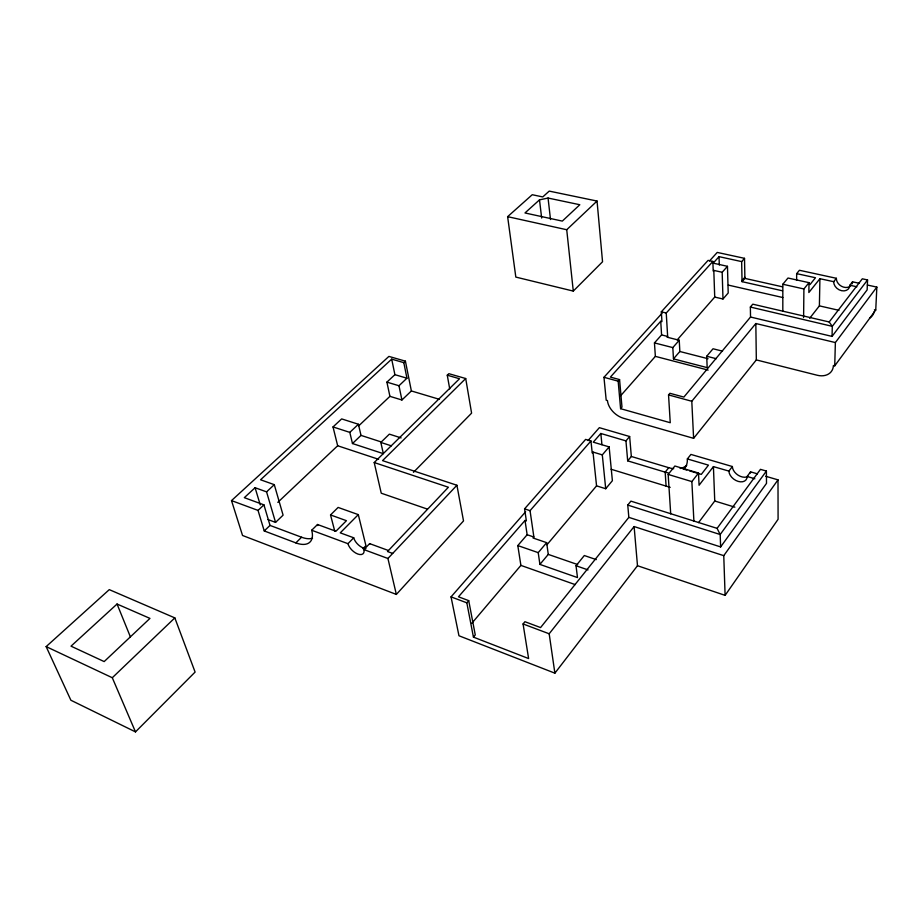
<?xml version="1.0" encoding="UTF-8"?>
<svg xmlns="http://www.w3.org/2000/svg" width="923" height="923" viewBox="0 0 923 923"><rect width="100%" height="100%" fill="white"/><g stroke="black" fill="none" stroke-linecap="round" stroke-linejoin="round"><path stroke-width="1.38" d="M782.819 311.305L782.831 284.249L787.977 278.019L808.998 282.669L808.86 292.51L819.912 278.711L833.688 281.688A8.63 6.865 34.5 0 0 841.568 290.699A8.63 6.865 34.5 0 0 849.887 285.23L852.517 281.815L859.278 283.28M796.618 280.407L796.664 273.635L799.433 270.277L836.353 278.296A8.607 6.865 34.5 0 0 841.499 286.268A8.607 6.865 34.5 0 0 850.521 286.015M803.598 317.57L803.91 288.957L808.998 282.669M809.679 318.273L819.393 305.871L819.912 278.711M748.184 476.337A10.061 6.876 35.7 0 1 738.273 475.287A10.061 6.876 35.7 0 1 732.354 466.53L690.935 454.428L687.358 458.939L687.3 461.546A26.386 17.664 38.7 0 1 684.751 468.169M750.526 317.027L832.05 336.399L832.292 326.338L867.562 279.946L862.301 278.815L829.189 321.977L752.776 304.175L750.364 307.047L750.526 317.027L683.874 397.086L669.913 393.29L668.54 394.917L670.248 422.722L620.591 408.681L618.168 381.176L619.575 379.595L610.38 377.092L660.73 321.285L661.941 321.585L661.33 311.812L708.079 260.378L712.868 261.428L713.214 271.062L713.802 270.393L722.178 272.273L727.462 266.32L713.179 263.147L719.04 256.652L741.642 261.601L744.515 258.336L717.24 252.417L709.499 260.955M662.056 313.255L603.965 377.299L606.203 400.213L607.438 400.559A17.168 11.595 41 0 0 623.256 418.2L693.611 438.333L756.329 359.912L817.201 375.246A17.064 12.841 34.2 0 0 833.388 365.531L834.727 365.854L835.373 342.56L876.85 287.099L867.389 285.045M867.562 279.946L867.147 289.857L832.05 336.399M834.727 365.854L875.742 310.036L876.85 287.099M725.109 595.358L723.759 555.669L634.113 526.548L637.493 565.718L725.109 595.358L778.089 519.291L777.997 479.856L765.64 476.256M723.759 555.669L777.997 479.856M720.632 546.924L766.505 483.375L766.402 471.076L760.46 469.346L717.09 528.36L720.182 534.521L720.632 546.924L628.84 517.365L627.755 505.066L630.917 501.143L717.09 528.36M766.402 471.076L720.182 534.521L627.755 505.066M670.709 513.926L668.171 474.434L674.886 466.011L698.503 473.049L699.08 485.256L713.421 466.611L728.905 471.099A10.084 6.865 35.7 0 0 738.204 481.402A10.084 6.865 35.7 0 0 747.134 476.464L750.549 471.838L757.414 473.845M698.538 522.637L714.748 501.004L713.421 466.611M728.905 471.099L732.354 466.53M525.66 511.734L451.035 596.881L458.962 635.762L554.885 673.167L637.493 565.718M693.9 521.253L691.869 481.587L698.503 473.049M833.688 281.688L836.353 278.296M554.885 673.167L549.173 633.778L634.113 526.548M628.84 517.365L540.578 627.571L524.922 621.71L523.076 623.971L528.614 658.56L473.43 637.124L466.83 602.823L468.711 600.642L458.477 596.8L525.014 520.468L526.375 520.93L524.576 508.85L585.62 439.406L590.951 440.998L592.22 452.951L592.993 452.062L602.304 454.877L609.134 446.894L593.27 442.163L600.827 433.487L625.944 440.882L629.648 436.521L599.35 427.672L588.009 440.606M673.709 468.711A26.294 17.687 38.6 0 1 668.737 467.684L665.171 472.149L666.083 486.098M809.979 284.596L815.482 277.742L796.664 273.635M590.951 440.998L530.044 510.673L533.886 537.024L533.044 538.005L546.647 542.655L538.213 552.646L539.909 564.403L577.486 577.579L576.033 565.753L584.317 555.531L596.27 559.615M693.611 438.333L691.789 401.263L755.833 323.523L835.373 342.56M539.909 564.403L548.274 554.4L546.647 542.655M668.171 472.888A26.386 17.664 38.7 0 1 665.171 472.149L627.686 460.854L631.332 456.481L629.648 436.521M592.993 452.062L596.558 485.856L605.707 488.729L612.387 480.698L609.134 446.894M712.868 261.428L666.244 313.012L667.652 336.445L667.017 337.172L679.236 340.252L672.821 347.602L673.467 358.874L707.168 367.619L706.718 356.255L713.018 348.767L722.513 351.155M473.43 637.124L475.264 634.943L468.711 600.642M546.97 544.743L596.558 485.856M471.711 623.394L520.895 565.395L517.803 545.574L527.148 534.729L525.014 520.468M782.554 290.814L742.057 281.665L744.896 278.388L744.515 258.336M677.205 339.906L714.725 297.068L722.986 298.994L728.201 292.995L727.462 266.32M673.467 358.874L679.847 351.501L679.236 340.252M742.057 281.665L742.034 280.557L744.873 277.281M620.591 408.681L621.975 407.089L619.575 379.595M620.452 395.967L655.365 356.37L654.453 342.906L661.583 334.911L660.73 321.285M358.689 425.872L389.921 396.348L401.92 399.994L411.37 390.948L405.405 361.158L388.906 356.405L231.511 500.601L242.541 535.478L396.348 594.424L463.519 520.941L456.92 485.256L382.537 460.623L465.711 378.534L448.843 373.677L447.263 375.2L449.72 388.895M396.348 594.424L387.925 558.484L456.92 485.256M362.981 548.689L365.923 545.643L358.309 514.63L338.118 507.431L330.526 514.942L334.737 531.071M231.511 500.601L258.025 510.407L264.243 530.944L295.845 542.886A28.255 14.283 45 0 0 311.686 530.252L347.948 543.682A10.141 5.296 43.8 0 0 357.766 554.019A10.141 5.296 43.8 0 0 363.881 549.589L369.638 543.624L388.468 550.523M347.948 543.682L353.728 537.786A10.095 5.319 43.8 0 0 365.935 548.631M413.469 472.311L471.595 413.146L465.711 378.534M358.309 514.63L340.252 532.848L353.728 537.786M573.287 291.091L602.546 261.763L597.043 201.052L549.22 191.107L542.759 196.934L532.248 194.718L507.627 216.663L515.819 277.085L573.287 291.091L566.722 229.735L597.043 201.052M135.485 731.893L195.099 672.071L174.828 617.891L109.283 589.635L46.15 646.608L70.886 700.234L135.485 731.893L112.294 677.736L46.15 646.608M295.845 542.886L301.579 537.232A28.14 14.341 45.1 0 0 312.528 538.224M311.686 530.252L317.512 524.506L335.914 531.256L346.437 520.687L330.526 514.942M427.245 509.058L381.245 493.205L374.207 462.538L459.504 378.742L447.263 375.2M381.084 441.898L361.008 435.391L358.412 424.257L341.66 418.904L333.018 426.934L349.805 432.379L352.471 443.536L383.345 453.666L380.83 442.429L389.356 434.145L401.136 437.906M264.243 530.944L270.024 525.418L263.932 504.858L244.318 497.659L255.094 487.725L266.562 491.867L275.562 522.383L283.096 515.161L274.293 484.667L260.563 479.775L391.687 359.139L403.812 362.647L405.405 361.158M112.294 677.736L174.828 617.891M352.471 443.536L361.008 435.391M401.92 399.994L398.978 385.745L406.939 378.211L403.812 362.647M349.805 432.379L358.412 424.257M277.811 502.366L337.668 445.751L333.018 426.934M258.025 510.407L263.932 504.858M266.562 491.867L274.293 484.667M389.921 396.348L386.899 382.134L394.906 374.669L391.687 359.139M117.048 604.034L71.013 646.169L104.161 661.583L149.964 618.398L117.048 604.034L130.362 636.801M539.505 199.864L524.968 212.959L562.315 221.105L579.817 204.733L548.054 198.041L539.505 199.864L541.663 218.047M849.887 285.23L856.867 286.776M507.627 216.663L566.722 229.735M782.831 284.249L803.91 288.957M744.896 278.388L782.531 286.834M874.439 309.747L875.742 310.036M728.282 285.092L782.842 297.541M819.393 305.871L838.961 310.336M750.364 307.047L832.292 326.338L829.189 321.977M661.33 311.812L666.244 313.012M661.583 334.911L667.652 336.445M654.453 342.906L672.821 347.602M706.718 356.255L716.248 358.689M679.847 351.501L708.056 358.735M655.365 356.37L708.137 370.1M603.965 377.299L618.168 381.176M668.54 394.917L691.789 401.263M687.358 458.939L708.449 465.146L701.307 474.387L689.493 470.857M394.906 374.669L406.939 378.211M747.134 476.464L754.864 478.772M682.939 468.907L686.874 470.084M386.899 382.134L398.978 385.745M631.332 456.481L668.737 467.684M411.37 390.948L439.486 399.359M668.171 474.434L691.869 481.587M611.072 469.242L670.19 487.356M714.748 501.004L734.87 507.165M380.83 442.429L391.329 445.832M337.668 445.751L378.592 459.308M524.576 508.85L530.044 510.673M374.207 462.538L448.393 487.24L387.51 551.527L392.69 553.431M527.148 534.729L533.886 537.024M548.274 554.4L577.683 564.576M517.803 545.574L538.213 552.646M576.033 565.753L588.032 569.906M520.895 565.395L575.167 584.594M363.881 549.589L387.925 558.484M268.016 519.568L275.562 522.383M270.024 525.418L301.579 537.232M451.035 596.881L466.83 602.823M523.076 623.971L549.173 633.778M255.094 487.725L260.263 504.939M317.512 524.506L317.57 524.875A28.14 14.341 45.1 0 1 317.731 525.556M548.054 198.041L550.512 219.536M602.304 454.877L605.707 488.729M600.827 433.487L601.946 444.701M625.944 440.882L627.686 460.854M713.802 270.393L714.725 297.068M722.178 272.273L722.986 298.994M719.04 256.652L719.305 265.028M741.642 261.601L742.034 280.557M755.833 323.523L756.329 359.912M369.638 543.624A10.095 5.319 43.8 0 1 369.742 544.097M874.219 311.489A16.326 12.876 33 0 1 870.008 317.927M852.517 281.815A8.607 6.865 34.5 0 1 852.091 283.846M750.549 471.838A10.061 6.876 35.7 0 1 750.457 473.049M686.712 465.354A26.294 17.687 38.6 0 1 680.147 468.48"/></g></svg>
